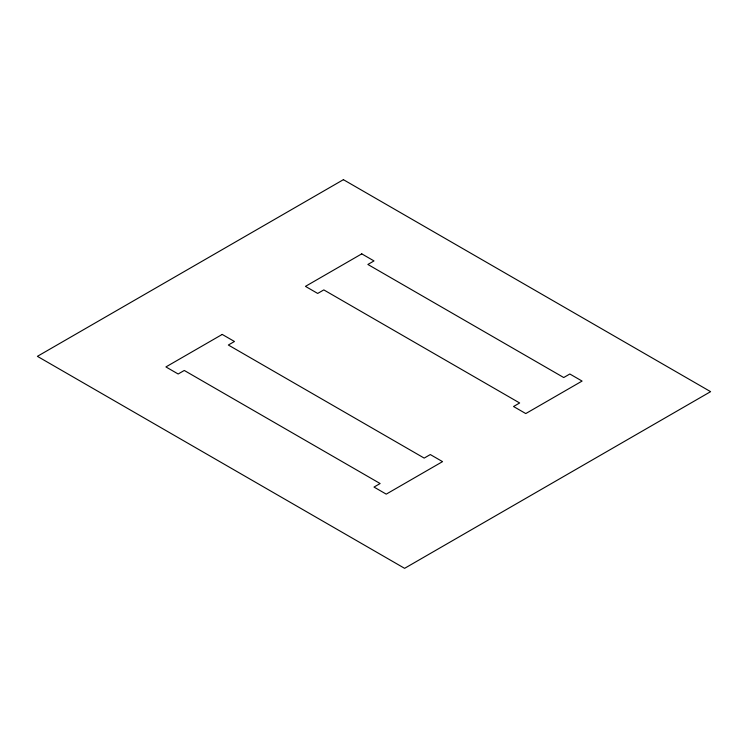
<?xml version="1.0" encoding="UTF-8"?>
<svg xmlns="http://www.w3.org/2000/svg" width="748" height="748" viewBox="0 0 748 748"><rect width="100%" height="100%" fill="white"/><g stroke="black" fill="none" stroke-linecap="round" stroke-linejoin="round"><path stroke-width="1.12" d="M343.397 179.67L37.4 356.338L404.603 568.33L710.6 391.662L343.397 179.67M222.221 334.431L165.916 366.931L178.164 374L184.279 370.466L380.124 483.535L374 487.07L386.239 494.138L442.545 461.628L430.306 454.56L424.181 458.094L228.346 345.024L234.461 341.49L222.221 334.431M361.761 253.862L305.455 286.372L317.694 293.44L323.819 289.906L519.654 402.976L513.539 406.51L525.779 413.569L582.084 381.069L569.836 374L563.721 377.534L367.876 264.465L374 260.93L361.761 253.862"/></g></svg>
